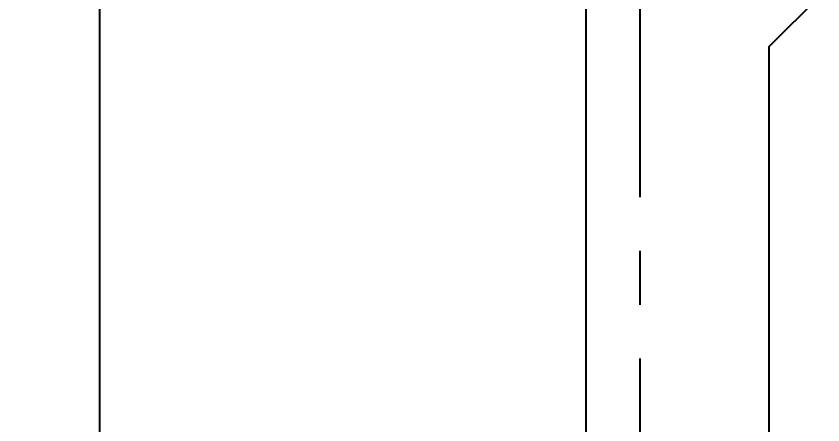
# Model space of a CAD drawing. Header units: millimetres. Extents: x 651127 to 1529722, y 768575 to 1021311.
# Drawn here: x 1004371 to 1008123, y 876091 to 877993 of the extents above; entities that cross this region are included whole.
import ezdxf

# ---------------------------------------------------------------- set-up
doc = ezdxf.new("R2010")
doc.units = ezdxf.units.MM
doc.header["$LTSCALE"] = 1000
doc.header["$MEASUREMENT"] = 0
doc.linetypes.add('CENTER2', pattern=[1.125, 0.75, -0.125, 0.125, -0.125])
doc.layers.get('DEFPOINTS').update_dxf_attribs({"color": 8, "lineweight": 9})
for name, color, linetype in [('DUONG BAO', 7, 'Continuous'), ('KICH THUOC', 147, 'Continuous'), ('TRUC', 8, 'CENTER2')]:
    doc.layers.add(name, color=color, linetype=linetype)
doc.styles.add('CHU KT', font='romans.shx', dxfattribs={"width": 0.8})
doc.dimstyles.new('TL100', dxfattribs={"dimscale": 100, "dimtxt": 2.5, "dimasz": 1, "dimexe": 1, "dimexo": 1.5, "dimgap": 1, "dimtad": 1, "dimdec": 0, "dimzin": 0, "dimdsep": 46, "dimtxsty": 'CHU KT', "dimblk": 'ARCHTICK', "dimcen": 1.5, "dimdle": 1, "dimclrd": 256, "dimclre": 256, "dimclrt": 7, "dimadec": 0, "dimazin": 0, "dimtfac": 1, "dimtdec": 0, "dimtix": 1, "dimtmove": 2, "dimatfit": 3, "dimfxl": 1, "dimtolj": 1, "dimtzin": 0, "dimarcsym": 0})

# ---------------------------------------------------------------- blocks, each defined once
blk = doc.blocks.new('_ARCHTICK')
at = {"color": 0, "linetype": 'ByBlock', "const_width": 0.3}
blk.add_lwpolyline([(-0.5, -0.5), (0.5, 0.5)], dxfattribs=at)
blk = doc.blocks.new('*D237')
at = {"layer": 'DEFPOINTS', "color": 0}
for p in [(1004760.4, 879028.7), (1006637.9, 879028.7), (1007022.5, 870028.7)]:
    blk.add_point(p, dxfattribs=at)
at = {"layer": 'KICH THUOC', "lineweight": -2}
for p, q in [((1004760.4, 869928.7), (1004760.4, 879128.7)), ((1006487.9, 879028.7), (1004660.4, 879028.7)), ((1006872.5, 870028.7), (1004660.4, 870028.7))]:
    blk.add_line(p, q, dxfattribs=at)
at = {"layer": 'KICH THUOC', "lineweight": -2, "xscale": 100, "yscale": 100, "zscale": 100}
for p, rotation in [((1004760.4, 879028.7), 90), ((1004760.4, 870028.7), 270)]:
    blk.add_blockref('_ARCHTICK', p, dxfattribs=dict(at, rotation=rotation))
at = {"layer": 'KICH THUOC', "color": 7, "insert": (1004535.4, 874528.7), "char_height": 250, "attachment_point": 5, "rotation": 90, "style": 'CHU KT'}
blk.add_mtext('\\A1;9000', dxfattribs=at)

msp = doc.modelspace()

# ---------------------------------------------------------------- linework, layer by layer
at = {"layer": 'DUONG BAO'}
for p, q in [((1007022.5, 870028.7), (1007022.5, 879028.7)), ((1007872.5, 877851.8), (1008122.5, 878101.8)), ((1007872.5, 870028.7), (1007872.5, 877851.8))]:
    msp.add_line(p, q, dxfattribs=at)
at = {"layer": 'TRUC', "ltscale": 2}
msp.add_line((1007272.5, 865900.4), (1007272.5, 880528.2), dxfattribs=at)

# ---------------------------------------------------------------- dimensions: what is measured, and where the dimension line sits
at = {"layer": 'KICH THUOC'}
dim = msp.add_linear_dim(base=(1004760.4, 879028.7), p1=(1007022.5, 870028.7), p2=(1006637.9, 879028.7), angle=90, dimstyle='TL100', dxfattribs=at)
dim.commit()
dim.dimension.update_dxf_attribs({"geometry": '*D237', "text_midpoint": (1004535.4, 874528.7)})

doc.saveas('drawing.dxf')
